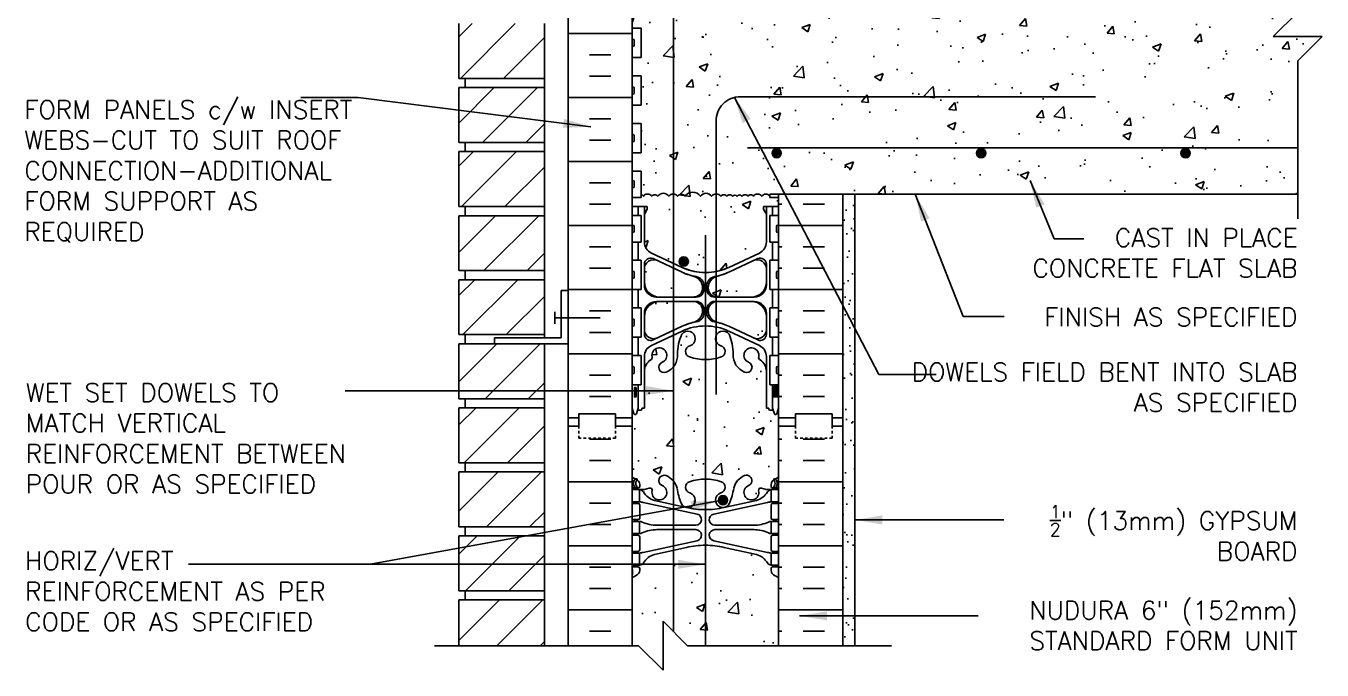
# Model space of a CAD drawing. Header units: inches. Extents: x 99.4 to 152.5, y 81.8 to 167.4.
# Drawn here: x 99.4 to 152.5, y 113 to 139.4 of the extents above; entities that cross this region are included whole.
import ezdxf

# ---------------------------------------------------------------- set-up
doc = ezdxf.new("R2010")
doc.units = ezdxf.units.IN
doc.header["$LTSCALE"] = 0.5
doc.header["$MEASUREMENT"] = 0
doc.linetypes.add('DASHED2', pattern=[0.375, 0.25, -0.125])
for name, color, linetype in [('HATCH', 12, 'Continuous'), ('line25', 2, 'Continuous'), ('LINE3', 3, 'Continuous'), ('LINE50', 5, 'Continuous'), ('LINE9', 9, 'Continuous'), ('TEXT', 4, 'Continuous'), ('Web_Edge', 9, 'Continuous')]:
    doc.layers.add(name, color=color, linetype=linetype)
doc.styles.add('DIM', font='romans.shx', dxfattribs={"width": 0.7})
doc.styles.add('ROMANS', font='romans.shx', dxfattribs={"height": 0.75})
doc.dimstyles.new('ext_12', dxfattribs={"dimscale": 12, "dimtxt": 0.09375, "dimasz": 0.09375, "dimexe": 0.09375, "dimexo": 0.0625, "dimgap": 0.0625, "dimtad": 1, "dimdec": 1, "dimzin": 3, "dimdsep": 46, "dimlunit": 4, "dimtxsty": 'DIM', "dimcen": 0.09, "dimdle": 0.09375, "dimclrt": 4, "dimadec": 0, "dimazin": 0, "dimtfac": 1, "dimtdec": 1, "dimtmove": 2, "dimatfit": 3, "dimfxl": 1, "dimfrac": 2, "dimtolj": 1, "dimtzin": 0, "dimarcsym": 0})

msp = doc.modelspace()

# ---------------------------------------------------------------- hatches: boundary and pattern name
at = {"layer": 'HATCH'}
h = msp.add_hatch(dxfattribs=at)
h.set_pattern_fill('ANSI31', color=256, scale=10, style=0)
h.set_pattern_definition([(45, (118.6013, 117.4626), (-0.883883, 0.883883), [])])
h.paths.add_polyline_path([(120.649, 118.532), (117.15, 118.532), (117.15, 116.282), (120.649, 116.282)])
h.paths.add_polyline_path([(120.649, 115.907), (117.15, 115.907), (117.15, 114.034), (120.649, 114.034)])
h.paths.add_polyline_path([(120.649, 150.032), (117.15, 150.032), (117.15, 147.782), (120.649, 147.782)])
h.paths.add_polyline_path([(120.649, 147.407), (117.15, 147.407), (117.15, 145.157), (120.649, 145.157)])
h.paths.add_polyline_path([(120.649, 144.782), (117.15, 144.782), (117.15, 142.532), (120.649, 142.532)])
h.paths.add_polyline_path([(120.649, 142.157), (117.15, 142.157), (117.15, 139.907), (120.649, 139.907)])
h.paths.add_polyline_path([(120.649, 139.532), (117.15, 139.532), (117.15, 137.282), (120.649, 137.282)])
h.paths.add_polyline_path([(120.649, 136.907), (117.15, 136.907), (117.15, 134.657), (120.649, 134.657)])
h.paths.add_polyline_path([(120.649, 134.282), (117.15, 134.282), (117.15, 132.032), (120.649, 132.032)])
h.paths.add_polyline_path([(120.649, 131.657), (117.15, 131.657), (117.15, 129.407), (120.649, 129.407)])
h.paths.add_polyline_path([(120.649, 129.032), (117.15, 129.032), (117.15, 126.782), (120.649, 126.782)])
h.paths.add_polyline_path([(120.649, 126.407), (117.15, 126.407), (117.15, 124.157), (120.649, 124.157)])
h.paths.add_polyline_path([(120.649, 123.782), (117.15, 123.782), (117.15, 121.532), (120.649, 121.532)])
h.paths.add_polyline_path([(120.649, 121.157), (117.15, 121.157), (117.15, 118.907), (120.649, 118.907)])
h.paths.add_polyline_path([(120.649, 153.549), (117.149, 153.549), (117.149, 152.854), (120.649, 152.854)])
h.paths.add_polyline_path([(120.649, 156.174), (117.149, 156.174), (117.149, 153.924), (120.649, 153.924)])
h.paths.add_polyline_path([(120.649, 158.799), (117.149, 158.799), (117.149, 156.549), (120.649, 156.549)])
h.paths.add_polyline_path([(120.649, 161.424), (117.149, 161.424), (117.149, 159.174), (120.649, 159.174)])
h.paths.add_polyline_path([(120.649, 164.049), (117.149, 164.049), (117.149, 161.799), (120.649, 161.799)])
h = msp.add_hatch(dxfattribs=at)
h.set_pattern_fill('AR-CONC', color=256, scale=0.5)
h.paths.add_polyline_path([(151.512, 138.003), (152.512, 139.003), (150.512, 139.003), (151.512, 140.003), (151.512, 140.534), (132.185, 140.534), (130.685, 140.534, 0.55407), (129.855, 140.545, 0.520567), (129.303, 140.545, 0.520567), (128.799, 140.545, 0.520567), (128.28, 140.545, 0.520567), (127.673, 140.545, 0.520567), (127.124, 140.545, 0.520567), (126.576, 140.545, 0.520567), (125.894, 140.545, 0.520567), (125.434, 140.545, 0.520567), (124.752, 140.545, 0.520098), (124.247, 140.545), (124.247, 139.339), (124.612, 139.339), (124.612, 138.139), (124.247, 138.139), (124.247, 137.389), (124.612, 137.389), (124.612, 136.189), (124.247, 136.189), (124.247, 135.439), (124.612, 135.439), (124.612, 134.239), (124.247, 134.239), (124.247, 133.489), (124.612, 133.489), (124.612, 132.511, -0.21441), (124.706, 132.455, -0.520567), (125.048, 132.455, -0.520567), (125.292, 132.455, -0.520567), (125.756, 132.455, -0.520567), (126.098, 132.455, -0.520567), (126.417, 132.455, -0.520567), (127.04, 132.455, -0.520567), (127.504, 132.455, -0.520567), (127.882, 132.455, -0.520567), (128.126, 132.455, -0.520567), (128.358, 132.455, -0.520567), (128.542, 132.455, -0.520567), (128.749, 132.455, -0.520567), (128.993, 132.455, -0.520567), (129.213, 132.455, -0.520567), (129.555, 132.455, -0.5066), (129.882, 132.462), (129.882, 132.534), (130.247, 132.534), (151.512, 132.534)])
h.paths.add_polyline_path([(129.747, 131.722), (129.627, 131.922), (129.627, 132.034), (130.247, 132.034), (130.247, 132.409), (129.882, 132.409), (129.882, 132.462, 0.5066), (129.555, 132.455, 0.520567), (129.213, 132.455, 0.520567), (128.993, 132.455, 0.520567), (128.749, 132.455, 0.520567), (128.542, 132.455, 0.520567), (128.358, 132.455, 0.520567), (128.126, 132.455, 0.520567), (127.882, 132.455, 0.520567), (127.504, 132.455, 0.520567), (127.04, 132.455, 0.520567), (126.417, 132.455, 0.520567), (126.098, 132.455, 0.520567), (125.756, 132.455, 0.520567), (125.292, 132.455, 0.520567), (125.048, 132.455, 0.520567), (124.706, 132.455, 0.21441), (124.612, 132.511), (124.612, 132.409), (124.247, 132.409), (124.247, 132.034), (124.867, 132.034), (124.867, 131.922), (124.747, 131.722), (124.747, 130.581, 0.291097), (125.035, 130.128), (126.293, 129.54, 0.093369), (127.1, 129.332, 0.016332), (127.247, 129.327, 0.109869), (128.201, 129.54), (129.459, 130.128, 0.291097), (129.747, 130.581)])
h.paths.add_polyline_path([(130.247, 123.763), (130.172, 123.533, -0.6), (130.072, 123.533), (130.023, 123.683), (129.897, 123.683, -0.414214), (129.847, 123.733), (129.847, 123.763), (129.747, 123.763), (129.747, 125.279, 0.258958), (129.488, 125.745, -0.31131), (129.431, 125.875, 2.127293), (129.019, 125.651, -1), (128.855, 125.242, -0.325306), (128.389, 125.985, 0.10488), (128.216, 126.796, 1.422913), (127.883, 126.329, -0.735593), (127.896, 125.871, -0.082755), (127.247, 125.763, -0.082755), (126.598, 125.871, -0.735593), (126.611, 126.329, 1.422913), (126.278, 126.796, 0.10488), (126.105, 125.985, -0.325306), (125.639, 125.242, -1), (125.475, 125.651, 2.127293), (125.063, 125.875, -0.31131), (125.006, 125.745, 0.258958), (124.747, 125.279), (124.747, 123.763), (124.647, 123.763), (124.647, 123.733, -0.414214), (124.597, 123.683), (124.471, 123.683), (124.422, 123.533, -0.6), (124.322, 123.533), (124.247, 123.763), (124.247, 123.034), (124.247, 120.945, 0.064398), (124.357, 120.879), (124.447, 120.879), (124.447, 120.838, -0.249069), (124.557, 120.631), (124.557, 120.563, -0.414214), (124.495, 120.501), (124.447, 120.501), (124.447, 120.431), (124.552, 120.431, 0.10046), (124.946, 120.488, -0.601435), (125.065, 120.383, 2.182095), (125.475, 120.596, -1), (125.639, 121.004, -0.24438), (126.087, 120.484, 0.053157), (126.253, 119.87, 0.223253), (126.453, 119.705), (126.473, 119.7, 0.955472), (126.611, 120.294, -0.735593), (126.598, 120.752, -0.082755), (127.247, 120.86, -0.082755), (127.896, 120.752, -0.735593), (127.883, 120.294, 0.955472), (128.021, 119.7), (128.041, 119.705, 0.223253), (128.241, 119.87, 0.053157), (128.407, 120.484, -0.24438), (128.855, 121.004, -1), (129.019, 120.596, 2.182095), (129.429, 120.383, -0.601435), (129.548, 120.488, 0.10046), (129.942, 120.431), (130.047, 120.431), (130.047, 120.501), (130, 120.501, -0.414214), (129.937, 120.563), (129.937, 120.631, -0.249069), (130.047, 120.838), (130.047, 120.879), (130.137, 120.879, 0.064398), (130.247, 120.945), (130.247, 123.034)])
h.paths.add_polyline_path([(127.132, 127.769, 0.413582), (126.757, 128.143), (125.372, 128.143, 0.414214), (124.747, 127.518), (124.747, 126.991, 0.549071), (125.281, 126.652), (126.293, 127.126, -0.051645), (126.731, 127.278, -0.001445), (126.744, 127.281, 0.350119)])
h.paths.add_polyline_path([(127.132, 128.697, 0.350119), (126.744, 129.186, -0.053094), (126.293, 129.341), (125.281, 129.815, 0.549071), (124.747, 129.475), (124.747, 128.948, 0.414214), (125.372, 128.323), (126.757, 128.323, 0.117525), (126.926, 128.364, 0.282333)])
h.paths.add_polyline_path([(129.747, 128.948), (129.747, 129.475, 0.549071), (129.213, 129.815), (128.201, 129.341, -0.053094), (127.75, 129.186, 0.182984), (127.455, 128.989, 0.157072), (127.362, 128.697, 0.413582), (127.737, 128.323), (129.122, 128.323, 0.414214)])
h.paths.add_polyline_path([(129.122, 128.143), (127.737, 128.143, 0.085652), (127.611, 128.122, 0.316711), (127.362, 127.769, 0.350119), (127.75, 127.281, -0.053094), (128.201, 127.126), (129.213, 126.652, 0.549071), (129.747, 126.991), (129.747, 127.518, 0.414214)])
h.paths.add_polyline_path([(130.247, 116.816, 0.082415), (130.104, 116.895, -0.317837), (129.937, 117.131), (129.937, 117.198, -0.414214), (130, 117.261), (130.047, 117.261), (130.047, 117.331), (129.942, 117.331, -0.188973), (129.786, 117.425, 0.196323), (129.337, 117.772), (128.015, 118.062, 0.057795), (127.247, 118.151, 0.057795), (126.479, 118.062), (125.157, 117.772, 0.196323), (124.708, 117.425, -0.188973), (124.552, 117.331), (124.447, 117.331), (124.447, 117.261), (124.495, 117.261, -0.414214), (124.557, 117.198), (124.557, 117.131, -0.317837), (124.39, 116.895, 0.082415), (124.247, 116.816), (124.247, 114.034), (124.511, 114.034), (125.511, 113.034), (125.511, 115.034), (126.511, 114.034), (130.247, 114.034)])
h.paths.add_polyline_path([(130.247, 143.123, 0.064398), (130.137, 143.189), (130.047, 143.189), (130.047, 143.231, -0.249069), (129.937, 143.438), (129.937, 143.506, -0.414214), (130, 143.568), (130.047, 143.568), (130.047, 143.638), (129.942, 143.638, 0.10046), (129.548, 143.581, -0.601435), (129.429, 143.686, 2.182095), (129.019, 143.473, -1), (128.855, 143.065, -0.24438), (128.407, 143.585, 0.053157), (128.241, 144.199, 0.223253), (128.041, 144.364), (128.021, 144.369, 0.955472), (127.883, 143.775, -0.735593), (127.896, 143.317, -0.082755), (127.247, 143.209, -0.082755), (126.598, 143.317, -0.735593), (126.611, 143.775, 0.955472), (126.473, 144.369), (126.453, 144.364, 0.223253), (126.253, 144.199, 0.053157), (126.087, 143.585, -0.24438), (125.639, 143.065, -1), (125.475, 143.473, 2.182095), (125.065, 143.686, -0.601435), (124.946, 143.581, 0.10046), (124.552, 143.638), (124.447, 143.638), (124.447, 143.568), (124.495, 143.568, -0.414214), (124.557, 143.506), (124.557, 143.438, -0.249069), (124.447, 143.231), (124.447, 143.189), (124.357, 143.189, 0.064398), (124.247, 143.123), (124.247, 141.034), (124.247, 140.545, -0.520098), (124.752, 140.545, -0.520567), (125.434, 140.545, -0.520567), (125.894, 140.545, -0.520567), (126.576, 140.545, -0.520567), (127.124, 140.545, -0.520567), (127.673, 140.545, -0.520567), (128.28, 140.545, -0.520567), (128.799, 140.545, -0.520567), (129.303, 140.545, -0.520567), (129.855, 140.545, -0.55407), (130.685, 140.534), (130.685, 141.034), (130.247, 141.034)])
h.paths.add_polyline_path([(130.104, 147.174, 0.082415), (130.247, 147.253), (130.247, 150.354), (126.511, 150.354), (125.511, 151.354), (125.511, 149.354), (124.511, 150.354), (124.247, 150.354), (124.247, 147.253, 0.082415), (124.39, 147.174, -0.317837), (124.557, 146.938), (124.557, 146.871, -0.414214), (124.495, 146.808), (124.447, 146.808), (124.447, 146.738), (124.552, 146.738, -0.188973), (124.708, 146.643, 0.196323), (125.157, 146.297), (126.479, 146.007, 0.057795), (127.247, 145.918, 0.057795), (128.015, 146.007), (129.337, 146.297, 0.196323), (129.786, 146.643, -0.188973), (129.942, 146.738), (130.047, 146.738), (130.047, 146.808), (130, 146.808, -0.414214), (129.937, 146.871), (129.937, 146.938, -0.317837)])
h.paths.add_polyline_path([(130.247, 156.003, 0.082415), (130.104, 156.082, -0.317837), (129.937, 156.318), (129.937, 156.385, -0.414214), (130, 156.448), (130.047, 156.448), (130.047, 156.518), (129.942, 156.518, -0.188973), (129.786, 156.613, 0.196323), (129.337, 156.959), (128.015, 157.249, 0.057795), (127.247, 157.338, 0.057795), (126.479, 157.249), (125.157, 156.959, 0.196323), (124.708, 156.613, -0.188973), (124.552, 156.518), (124.447, 156.518), (124.447, 156.448), (124.495, 156.448, -0.414214), (124.557, 156.385), (124.557, 156.318, -0.317837), (124.39, 156.082, 0.082415), (124.247, 156.003), (124.247, 152.854), (124.511, 152.854), (125.511, 151.854), (125.511, 153.854), (126.511, 152.854), (130.247, 152.854)])
h.paths.add_polyline_path([(130.247, 160.837, 0.336749), (129.585, 160.732, 0.520567), (129.198, 160.732, 0.520567), (128.698, 160.732, 0.520567), (127.852, 160.732, 0.520567), (127.57, 160.732, 0.520567), (126.675, 160.732, 0.520567), (125.935, 160.732, 0.520567), (125.242, 160.732, 0.520567), (125.022, 160.732, 0.321585), (124.247, 160.757), (124.247, 160.133, 0.064398), (124.357, 160.067), (124.447, 160.067), (124.447, 160.025, -0.249069), (124.557, 159.818), (124.557, 159.75, -0.414214), (124.495, 159.688), (124.447, 159.688), (124.447, 159.618), (124.552, 159.618, 0.10046), (124.946, 159.675, -0.601435), (125.065, 159.57, 2.182095), (125.475, 159.783, -1), (125.639, 160.191, -0.24438), (126.087, 159.671, 0.053157), (126.253, 159.057, 0.223253), (126.453, 158.892), (126.473, 158.887, 0.955472), (126.611, 159.481, -0.735593), (126.598, 159.939, -0.082755), (127.247, 160.047, -0.082755), (127.896, 159.939, -0.735593), (127.883, 159.481, 0.955472), (128.021, 158.887), (128.041, 158.892, 0.223253), (128.241, 159.057, 0.053157), (128.407, 159.671, -0.24438), (128.855, 160.191, -1), (129.019, 159.783, 2.182095), (129.429, 159.57, -0.601435), (129.548, 159.675, 0.10046), (129.942, 159.618), (130.047, 159.618), (130.047, 159.688), (130, 159.688, -0.414214), (129.937, 159.75), (129.937, 159.818, -0.249069), (130.047, 160.025), (130.047, 160.067), (130.137, 160.067, 0.064398), (130.247, 160.133)])
h = msp.add_hatch(dxfattribs=at)
h.set_pattern_fill('INSUL', color=256, scale=7, style=0)
h.paths.add_polyline_path([(124.247, 141.034), (123.56, 141.034), (123.56, 140.534), (122.06, 140.534), (122.06, 141.034), (121.622, 141.034), (121.622, 123.034), (122.06, 123.034), (122.06, 123.534), (123.56, 123.534), (123.56, 123.034), (124.247, 123.034)])
h.paths.add_polyline_path([(132.872, 132.534), (130.247, 132.534), (130.247, 123.034), (130.935, 123.034), (130.935, 123.534), (132.435, 123.534), (132.435, 123.034), (132.872, 123.034)])
h = msp.add_hatch(dxfattribs=at)
h.set_pattern_fill('AR-SAND', color=256, scale=0.5, style=0)
h.set_pattern_definition([(37.5, (-98.5193, 2.6143), (-0.0314967, 0.9634119), [0, -0.76, 0, -0.85, 0, -0.8125]), (7.5, (-98.5193, 2.6143), (0.8848884, 1.411073), [0, -0.41, 0, -0.685, 0, -0.2625]), (327.5, (-99.1343, 2.6143), (1.557071, 0.0028295), [0, -0.25, 0, -0.9, 0, -1.175]), (317.5, (-99.1343, 2.6143), (1.503063, 0.438838), [0, -0.125, 0, -0.59, 0, -0.675])])
h.paths.add_polyline_path([(133.372, 132.534), (132.872, 132.534), (132.872, 132.06), (133.372, 132.06)])
h.paths.add_polyline_path([(133.372, 117.034), (132.872, 117.034), (132.872, 132.034), (133.372, 132.034)])
h.paths.add_polyline_path([(132.872, 114.034), (133.372, 114.034), (133.372, 116.947), (132.872, 116.947)])
h = msp.add_hatch(dxfattribs=at)
h.set_pattern_fill('INSUL', color=256, scale=7, style=0)
h.paths.add_polyline_path([(130.247, 114.034), (132.872, 114.034), (132.872, 123.034), (132.435, 123.034), (132.435, 122.534), (130.935, 122.534), (130.935, 123.034), (130.247, 123.034)])
h.paths.add_polyline_path([(121.622, 114.034), (124.247, 114.034), (124.247, 123.034), (123.56, 123.034), (123.56, 122.534), (122.06, 122.534), (122.06, 123.034), (121.622, 123.034)])
at = {"layer": 'LINE3'}
for points in [[(130.357, 134.222, 1), (129.982, 134.222, 1)], [(138.732, 134.222, 1), (138.357, 134.222, 1)], [(147.107, 134.222, 1), (146.732, 134.222, 1)], [(126.549, 129.778, 1), (126.174, 129.778, 1)], [(128.153, 120, 1), (127.778, 120, 1)]]:
    msp.add_hatch(color=256, dxfattribs=at).paths.add_polyline_path(points)

# ---------------------------------------------------------------- linework, layer by layer
at = {"layer": 'HATCH'}
msp.add_lwpolyline([(129.882, 132.462, 0.5066), (129.555, 132.455, 0.520567), (129.213, 132.455, 0.520567), (128.993, 132.455, 0.520567), (128.749, 132.455, 0.520567), (128.542, 132.455, 0.520567), (128.358, 132.455, 0.520567), (128.126, 132.455, 0.520567), (127.882, 132.455, 0.520567), (127.504, 132.455, 0.520567), (127.04, 132.455, 0.520567), (126.417, 132.455, 0.520567), (126.098, 132.455, 0.520567), (125.756, 132.455, 0.520567), (125.292, 132.455, 0.520567), (125.048, 132.455, 0.520567), (124.706, 132.455, 0.21441), (124.612, 132.511, 0.21441)], format="xyb", dxfattribs=at)
at = {"layer": 'line25'}
for p, q in [((124.247, 123.034), (124.247, 141.034)), ((117.15, 137.282), (117.15, 139.532)), ((120.649, 139.532), (120.649, 126.657)), ((124.247, 139.339), (124.612, 139.339)), ((124.612, 138.139), (124.612, 139.339)), ((124.247, 138.139), (124.612, 138.139)), ((117.15, 137.282), (120.65, 137.282)), ((117.4, 136.907), (117.4, 137.282)), ((117.4, 136.907), (117.4, 137.282)), ((124.247, 137.389), (124.612, 137.389)), ((124.612, 136.189), (124.612, 137.389)), ((117.15, 134.657), (117.15, 136.907)), ((117.15, 136.907), (120.65, 136.907)), ((124.247, 136.189), (124.612, 136.189)), ((124.247, 135.439), (124.612, 135.439)), ((124.612, 134.239), (124.612, 135.439)), ((117.15, 134.657), (120.65, 134.657)), ((117.4, 134.282), (117.4, 134.657)), ((117.4, 134.282), (117.4, 134.657)), ((117.15, 132.032), (117.15, 134.282)), ((117.15, 134.282), (120.65, 134.282)), ((124.247, 134.239), (124.612, 134.239)), ((124.247, 133.489), (124.612, 133.489)), ((124.612, 133.489), (124.612, 132.409)), ((124.247, 123.034), (124.247, 132.534)), ((124.247, 132.409), (124.612, 132.409)), ((129.882, 132.534), (151.512, 132.534)), ((129.882, 132.534), (129.882, 132.409)), ((129.882, 132.534), (130.247, 132.534)), ((130.247, 132.409), (129.882, 132.409)), ((130.247, 132.534), (130.247, 123.034)), ((117.15, 132.032), (120.65, 132.032)), ((117.4, 131.657), (117.4, 132.032)), ((117.4, 131.657), (117.4, 132.032)), ((117.15, 129.407), (117.15, 131.657)), ((117.15, 131.657), (120.65, 131.657)), ((124.247, 131.659), (124.612, 131.659)), ((124.612, 130.579), (124.612, 131.659)), ((129.882, 130.579), (129.882, 131.659)), ((130.247, 131.659), (129.882, 131.659)), ((124.247, 130.579), (124.612, 130.579)), ((130.247, 130.579), (129.882, 130.579)), ((124.247, 129.829), (124.612, 129.829)), ((124.612, 129.829), (124.612, 128.629)), ((129.882, 129.829), (129.882, 128.629)), ((130.247, 129.829), (129.882, 129.829)), ((117.15, 129.407), (120.65, 129.407)), ((117.4, 129.032), (117.4, 129.407)), ((117.4, 129.032), (117.4, 129.407)), ((117.15, 126.782), (117.15, 129.032)), ((117.15, 129.032), (120.65, 129.032)), ((124.247, 128.629), (124.612, 128.629)), ((130.247, 128.629), (129.882, 128.629)), ((124.247, 127.879), (124.612, 127.879)), ((124.612, 127.879), (124.612, 126.679)), ((129.882, 127.879), (129.882, 126.679)), ((130.247, 127.879), (129.882, 127.879)), ((117.15, 126.782), (120.65, 126.782)), ((117.15, 124.157), (117.15, 126.407)), ((117.15, 126.407), (120.65, 126.407)), ((117.4, 126.407), (117.4, 126.782)), ((117.4, 126.407), (117.4, 126.782)), ((120.649, 126.407), (120.649, 114.034)), ((124.247, 126.679), (124.612, 126.679)), ((130.247, 126.679), (129.882, 126.679)), ((124.247, 125.929), (124.612, 125.929)), ((124.612, 125.929), (124.612, 124.729)), ((130.247, 125.929), (129.882, 125.929)), ((129.882, 125.929), (129.882, 124.729)), ((124.247, 124.729), (124.612, 124.729)), ((130.247, 124.729), (129.882, 124.729)), ((117.15, 124.157), (120.65, 124.157)), ((117.15, 121.532), (117.15, 123.782)), ((117.15, 123.782), (120.65, 123.782)), ((117.4, 123.782), (117.4, 124.157)), ((117.4, 123.782), (117.4, 124.157)), ((124.247, 114.034), (124.247, 123.034)), ((130.247, 123.034), (130.247, 114.034)), ((117.15, 121.532), (120.65, 121.532)), ((117.15, 118.907), (117.15, 121.157)), ((117.15, 121.157), (120.65, 121.157)), ((117.4, 121.157), (117.4, 121.532)), ((117.4, 121.157), (117.4, 121.532)), ((117.15, 118.907), (120.65, 118.907)), ((117.15, 116.282), (117.15, 118.532)), ((117.15, 118.532), (120.65, 118.532)), ((117.4, 118.532), (117.4, 118.907)), ((117.4, 118.532), (117.4, 118.907)), ((117.15, 116.282), (120.65, 116.282)), ((117.15, 114.034), (117.15, 115.907)), ((117.15, 115.907), (120.65, 115.907)), ((117.4, 115.907), (117.4, 116.282)), ((117.4, 115.907), (117.4, 116.282))]:
    msp.add_line(p, q, dxfattribs=at)
at = {"layer": 'LINE3'}
for p, q in [((125.945, 114.6), (125.945, 150.919)), ((151.512, 134.44), (128.973, 134.44)), ((127.247, 114.034), (127.247, 130.862))]:
    msp.add_line(p, q, dxfattribs=at)
at = {"layer": 'LINE3', "linetype": 'Continuous'}
msp.add_lwpolyline([(127.682, 124.327), (127.682, 135.534, -0.414214), (128.682, 136.534), (143.224, 136.534)], format="xyb", dxfattribs=at)
at = {"layer": 'LINE3'}
for centre in [(130.169, 134.222), (138.544, 134.222), (146.919, 134.222), (126.361, 129.778), (127.966, 120)]:
    msp.add_circle(centre, 0.188, dxfattribs=at)
at = {"layer": 'LINE50'}
for p, q in [((121.622, 123.034), (121.622, 141.034)), ((132.872, 132.534), (132.872, 123.034)), ((121.622, 123.034), (121.622, 114.034)), ((132.872, 123.034), (132.872, 114.034))]:
    msp.add_line(p, q, dxfattribs=at)
for points in [[(124.247, 123.034), (123.56, 123.034), (123.56, 123.534), (122.06, 123.534), (122.06, 123.034), (121.622, 123.034)], [(132.872, 123.034), (132.435, 123.034), (132.435, 123.534), (130.935, 123.534), (130.935, 123.034), (130.247, 123.034)], [(130.247, 123.034), (130.935, 123.034), (130.935, 123.534), (132.435, 123.534), (132.435, 123.034), (132.872, 123.034)]]:
    msp.add_lwpolyline(points, dxfattribs=at)
at = {"layer": 'LINE9'}
for p, q in [((150.512, 139.003), (151.512, 140.003)), ((124.247, 138.629), (124.247, 138.849)), ((124.247, 138.794), (124.247, 138.794)), ((124.247, 138.684), (124.247, 138.684)), ((124.287, 138.889), (124.287, 138.889)), ((124.327, 138.629), (124.327, 138.849)), ((150.512, 139.003), (152.512, 139.003)), ((152.512, 139.003), (151.512, 138.003)), ((124.287, 138.589), (124.287, 138.589)), ((151.512, 131.534), (151.512, 138.003)), ((124.247, 136.679), (124.247, 136.899)), ((124.247, 136.844), (124.247, 136.844)), ((124.247, 136.734), (124.247, 136.734)), ((124.287, 136.939), (124.287, 136.939)), ((124.287, 136.639), (124.287, 136.639)), ((124.327, 136.679), (124.327, 136.899)), ((124.247, 134.729), (124.247, 134.949)), ((124.247, 134.894), (124.247, 134.894)), ((124.287, 134.989), (124.287, 134.989)), ((124.327, 134.729), (124.327, 134.949)), ((124.247, 134.784), (124.247, 134.784)), ((124.287, 134.689), (124.287, 134.689)), ((124.247, 133.059), (124.247, 132.839)), ((124.247, 133.004), (124.247, 133.004)), ((124.247, 132.894), (124.247, 132.894)), ((124.287, 133.099), (124.287, 133.099)), ((124.287, 132.799), (124.287, 132.799)), ((124.327, 133.059), (124.327, 132.839)), ((133.372, 132.534), (133.372, 114.034)), ((124.867, 132.034), (124.247, 132.034)), ((124.747, 132.034), (124.747, 130.581)), ((124.867, 131.922), (124.747, 131.722)), ((124.867, 132.034), (124.867, 131.922)), ((129.627, 132.034), (129.627, 131.922)), ((129.627, 132.034), (130.247, 132.034)), ((129.627, 131.922), (129.747, 131.722)), ((129.747, 132.034), (129.747, 130.581)), ((124.247, 131.009), (124.247, 131.229)), ((124.247, 131.174), (124.247, 131.174)), ((124.287, 131.269), (124.287, 131.269)), ((124.327, 131.009), (124.327, 131.229)), ((130.167, 131.009), (130.167, 131.229)), ((130.207, 131.269), (130.207, 131.269)), ((130.247, 131.009), (130.247, 131.229)), ((130.247, 131.174), (130.247, 131.174)), ((124.247, 131.064), (124.247, 131.064)), ((124.287, 130.969), (124.287, 130.969)), ((130.207, 130.969), (130.207, 130.969)), ((130.247, 131.064), (130.247, 131.064)), ((126.293, 129.54), (125.035, 130.128)), ((126.293, 129.54), (125.035, 130.128)), ((128.201, 129.54), (129.459, 130.128)), ((128.201, 129.54), (129.459, 130.128)), ((124.747, 129.671), (124.747, 128.823)), ((126.293, 129.341), (125.103, 129.898)), ((126.293, 129.341), (125.103, 129.898)), ((128.201, 129.341), (129.391, 129.898)), ((128.201, 129.341), (129.391, 129.898)), ((129.747, 129.671), (129.747, 128.823)), ((124.247, 129.339), (124.247, 129.119)), ((124.247, 129.284), (124.247, 129.284)), ((124.247, 129.174), (124.247, 129.174)), ((124.287, 129.379), (124.287, 129.379)), ((124.287, 129.079), (124.287, 129.079)), ((124.327, 129.339), (124.327, 129.119)), ((130.167, 129.339), (130.167, 129.119)), ((130.207, 129.379), (130.207, 129.379)), ((130.207, 129.079), (130.207, 129.079)), ((130.247, 129.339), (130.247, 129.119)), ((130.247, 129.284), (130.247, 129.284)), ((130.247, 129.174), (130.247, 129.174)), ((121.334, 128.594), (121.334, 126.657)), ((121.334, 128.594), (121.622, 128.594)), ((127.187, 128.636), (127.187, 128.79)), ((127.307, 128.636), (127.307, 128.79)), ((125.247, 128.323), (126.875, 128.323)), ((125.247, 128.323), (126.757, 128.323)), ((125.247, 128.143), (126.875, 128.143)), ((125.247, 128.143), (126.757, 128.143)), ((129.247, 128.323), (127.62, 128.323)), ((129.247, 128.143), (127.62, 128.143)), ((129.247, 128.323), (127.737, 128.323)), ((129.247, 128.143), (127.737, 128.143)), ((121.084, 127.469), (121.084, 127.719)), ((121.084, 127.469), (122.93, 127.469)), ((121.084, 127.469), (121.084, 127.219)), ((124.747, 127.643), (124.747, 126.795)), ((127.132, 127.768), (127.132, 127.768)), ((127.187, 127.676), (127.187, 127.831)), ((127.307, 127.676), (127.307, 127.831)), ((127.362, 127.768), (127.362, 127.768)), ((129.747, 127.643), (129.747, 126.795)), ((124.247, 127.389), (124.247, 127.169)), ((124.247, 127.334), (124.247, 127.334)), ((124.247, 127.224), (124.247, 127.224)), ((124.287, 127.429), (124.287, 127.429)), ((124.287, 127.129), (124.287, 127.129)), ((124.327, 127.389), (124.327, 127.169)), ((126.293, 126.927), (125.035, 126.338)), ((126.293, 126.927), (125.035, 126.338)), ((126.293, 127.126), (125.103, 126.569)), ((126.293, 127.126), (125.103, 126.569)), ((128.201, 127.126), (129.391, 126.569)), ((128.201, 127.126), (129.391, 126.569)), ((128.201, 126.927), (129.459, 126.338)), ((128.201, 126.927), (129.459, 126.338)), ((130.167, 127.389), (130.167, 127.169)), ((130.207, 127.429), (130.207, 127.429)), ((130.207, 127.129), (130.207, 127.129)), ((130.247, 127.389), (130.247, 127.169)), ((130.247, 127.334), (130.247, 127.334)), ((130.247, 127.224), (130.247, 127.224)), ((121.334, 126.657), (118.611, 126.657)), ((118.611, 126.657), (118.611, 126.407)), ((118.611, 126.407), (121.622, 126.407)), ((124.747, 125.885), (124.747, 123.763)), ((129.747, 125.885), (129.747, 123.763)), ((124.247, 125.439), (124.247, 125.219)), ((124.247, 125.384), (124.247, 125.384)), ((124.287, 125.479), (124.287, 125.479)), ((124.327, 125.439), (124.327, 125.219)), ((130.167, 125.439), (130.167, 125.219)), ((130.207, 125.479), (130.207, 125.479)), ((130.247, 125.439), (130.247, 125.219)), ((130.247, 125.384), (130.247, 125.384)), ((124.247, 125.274), (124.247, 125.274)), ((124.287, 125.179), (124.287, 125.179)), ((130.207, 125.179), (130.207, 125.179)), ((130.247, 125.274), (130.247, 125.274)), ((124.497, 123.763), (124.497, 124.729)), ((129.997, 123.763), (129.997, 124.729)), ((124.247, 123.763), (124.322, 123.533)), ((124.497, 123.763), (124.422, 123.533)), ((124.647, 123.733), (124.647, 123.763)), ((124.647, 123.763), (124.747, 123.763)), ((124.647, 123.733), (124.647, 123.733)), ((129.847, 123.763), (129.747, 123.763)), ((129.847, 123.733), (129.847, 123.763)), ((129.847, 123.733), (129.847, 123.733)), ((129.997, 123.763), (130.072, 123.533)), ((130.247, 123.763), (130.172, 123.533)), ((124.471, 123.683), (124.597, 123.683)), ((130.023, 123.683), (129.897, 123.683)), ((125.511, 113.034), (125.511, 115.034)), ((126.511, 114.034), (125.511, 115.034)), ((116.149, 114.034), (124.511, 114.034)), ((124.511, 114.034), (125.511, 113.034)), ((126.511, 114.034), (134.872, 114.034))]:
    msp.add_line(p, q, dxfattribs=at)
for points in [[(124.497, 132.034), (124.497, 131.659)], [(129.997, 132.034), (129.997, 131.659)], [(130.247, 125.163), (130.247, 132.034)], [(124.497, 130.579), (124.497, 129.829)], [(129.997, 130.579), (129.997, 129.829)], [(124.497, 128.629), (124.497, 127.879)], [(129.997, 128.629), (129.997, 127.879)], [(124.497, 126.679), (124.497, 125.929)], [(129.997, 126.679), (129.997, 125.929)], [(124.247, 125.163), (124.247, 123.763)], [(130.247, 125.163), (130.247, 123.763)], [(124.497, 124.729), (124.497, 123.913)], [(129.997, 124.729), (129.997, 123.913)]]:
    msp.add_lwpolyline(points, dxfattribs=at)
for points in [[(126.105, 125.985, -0.325312), (125.639, 125.242)], [(128.389, 125.985, 0.325312), (128.855, 125.242)]]:
    msp.add_lwpolyline(points, format="xyb", dxfattribs=at)
for points in [[(124.407, 124.613), (124.337, 124.613), (124.337, 124.233), (124.407, 124.233)], [(130.047, 124.673), (130.197, 124.673), (130.197, 124.233), (130.047, 124.233)], [(130.087, 124.613), (130.157, 124.613), (130.157, 124.233), (130.087, 124.233)]]:
    msp.add_lwpolyline(points, close=True, dxfattribs=at)
at = {"layer": 'LINE9', "linetype": 'DASHED2', "ltscale": 0.15}
for points in [[(123.56, 123.034), (123.56, 123.034), (123.56, 122.534), (122.06, 122.534), (122.06, 123.034), (122.06, 123.034)], [(132.435, 123.034), (132.435, 123.034), (132.435, 122.534), (130.935, 122.534), (130.935, 123.034), (130.935, 123.034)]]:
    msp.add_lwpolyline(points, dxfattribs=at)
at = {"layer": 'LINE9'}
for centre, radius, start, end in [((124.287, 138.849), 0.04, 90, 180), ((124.287, 138.629), 0.04, 180, 270), ((124.287, 138.849), 0.04, 360, 90), ((124.287, 138.629), 0.04, 270, 0), ((124.287, 136.899), 0.04, 90, 180), ((124.287, 136.679), 0.04, 180, 270), ((124.287, 136.899), 0.04, 360, 90), ((124.287, 136.679), 0.04, 270, 0), ((124.287, 134.949), 0.04, 90, 180), ((124.287, 134.949), 0.04, 360, 90), ((124.287, 134.729), 0.04, 180, 270), ((124.287, 134.729), 0.04, 270, 0), ((124.287, 133.059), 0.04, 90, 180), ((124.287, 132.839), 0.04, 180, 270), ((124.287, 133.059), 0.04, 0, 90), ((124.287, 132.839), 0.04, 270, 0), ((124.287, 131.229), 0.04, 90, 180), ((124.287, 131.229), 0.04, 360, 90), ((130.207, 131.229), 0.04, 90, 180), ((130.207, 131.229), 0.04, 0, 90), ((124.287, 131.009), 0.04, 180, 270), ((124.287, 131.009), 0.04, 270, 0), ((130.207, 131.009), 0.04, 180, 270), ((130.207, 131.009), 0.04, 270, 0), ((125.247, 130.581), 0.5, 180, 244.9204), ((129.247, 130.581), 0.5, 295.0796, 360), ((124.997, 129.671), 0.25, 64.9204, 180), ((125.122, 129.475), 0.375, 64.9204, 180), ((125.122, 129.475), 0.375, 64.9204, 180), ((129.372, 129.475), 0.375, 0, 115.0796), ((129.372, 129.475), 0.375, 0, 115.0796), ((129.497, 129.671), 0.25, 360, 115.0796), ((124.287, 129.339), 0.04, 90, 180), ((124.287, 129.119), 0.04, 180, 270), ((124.287, 129.339), 0.04, 0, 90), ((124.287, 129.119), 0.04, 270, 0), ((127.247, 131.577), 2.25, 244.9204, 270), ((127.247, 131.577), 2.25, 244.9204, 266.2572), ((127.247, 131.379), 2.25, 244.9204, 260.4613), ((127.247, 131.379), 2.25, 244.9204, 257.0773), ((126.632, 128.698), 0.5, 0, 77.0773), ((126.632, 128.698), 0.5, 35.5994, 77.0773), ((126.812, 128.79), 0.375, 0, 80.4613), ((127.247, 131.577), 2.25, 270, 295.0796), ((127.682, 128.79), 0.375, 99.5387, 180), ((127.862, 128.698), 0.5, 102.9227, 180), ((127.247, 131.577), 2.25, 273.7428, 295.0796), ((127.862, 128.698), 0.5, 102.9227, 144.4006), ((127.247, 131.379), 2.25, 279.5387, 295.0796), ((127.247, 131.379), 2.25, 282.9227, 295.0796), ((130.207, 129.339), 0.04, 90, 180), ((130.207, 129.119), 0.04, 180, 270), ((130.207, 129.339), 0.04, 360, 90), ((130.207, 129.119), 0.04, 270, 0), ((125.372, 128.948), 0.625, 180, 270), ((125.372, 128.948), 0.625, 180, 270), ((125.247, 128.823), 0.5, 180, 270), ((125.247, 128.823), 0.5, 180, 270), ((126.757, 128.698), 0.375, 270, 0), ((126.875, 128.636), 0.312, 270, 0), ((127.62, 128.636), 0.312, 180, 270), ((127.737, 128.698), 0.375, 180, 270), ((129.122, 128.948), 0.625, 270, 0), ((129.122, 128.948), 0.625, 270, 0), ((129.247, 128.823), 0.5, 270, 360), ((129.247, 128.823), 0.5, 270, 360), ((125.372, 127.518), 0.625, 90, 180), ((125.247, 127.643), 0.5, 90, 180), ((125.372, 127.518), 0.625, 90, 180), ((125.247, 127.643), 0.5, 90, 180), ((126.757, 128.698), 0.375, 270, 296.8118), ((126.757, 127.768), 0.375, 0, 90), ((126.757, 127.768), 0.375, 70.4179, 90), ((126.875, 127.831), 0.312, 0, 90), ((127.62, 127.831), 0.312, 90, 180), ((127.737, 127.768), 0.375, 90, 180), ((127.737, 128.698), 0.375, 243.1882, 270), ((127.737, 127.768), 0.375, 90, 109.5821), ((129.122, 127.518), 0.625, 360, 90), ((129.122, 127.518), 0.625, 360, 90), ((129.247, 127.643), 0.5, 360, 90), ((129.247, 127.643), 0.5, 360, 90), ((126.632, 127.768), 0.5, 282.9227, 0), ((126.812, 127.676), 0.375, 279.5387, 0), ((127.682, 127.676), 0.375, 180, 260.4613), ((127.862, 127.768), 0.5, 180, 257.0773), ((124.287, 127.389), 0.04, 90, 180), ((124.287, 127.169), 0.04, 180, 270), ((124.287, 127.389), 0.04, 0, 90), ((124.287, 127.169), 0.04, 270, 0), ((125.122, 126.991), 0.375, 180, 295.0796), ((125.122, 126.991), 0.375, 180, 295.0796), ((126.529, 126.623), 0.305, 285.7253, 145.3297), ((127.247, 125.088), 2.25, 99.5387, 115.0796), ((127.247, 125.088), 2.25, 103.2538, 115.0796), ((127.247, 124.889), 2.25, 90, 115.0796), ((127.247, 124.889), 2.25, 64.9204, 90), ((127.247, 125.088), 2.25, 64.9204, 80.4613), ((127.966, 126.623), 0.305, 34.6703, 254.2747), ((127.247, 125.088), 2.25, 64.9204, 76.7462), ((129.372, 126.991), 0.375, 244.9204, 360), ((129.372, 126.991), 0.375, 244.9204, 360), ((130.207, 127.389), 0.04, 90, 180), ((130.207, 127.169), 0.04, 180, 270), ((130.207, 127.389), 0.04, 360, 90), ((130.207, 127.169), 0.04, 270, 0), ((124.997, 126.795), 0.25, 180, 295.0796), ((128.105, 125.984), 2, 156.0362, 179.9854), ((126.389, 125.984), 2, 0.0146, 23.9638), ((129.497, 126.795), 0.25, 244.9204, 360), ((125.247, 125.885), 0.5, 115.0796, 180), ((124.94, 125.851), 0.125, 301.9268, 11.0944), ((125.362, 125.934), 0.305, 291.8037, 191.0944), ((126.676, 126.098), 0.24, 105.7253, 251.077), ((127.247, 127.763), 2, 251.077, 270), ((127.247, 127.763), 2, 270, 288.923), ((127.818, 126.098), 0.24, 288.923, 74.2747), ((129.132, 125.934), 0.305, 348.9056, 248.1963), ((129.554, 125.851), 0.125, 168.9056, 238.0732), ((129.247, 125.885), 0.5, 360, 64.9204), ((124.287, 125.439), 0.04, 90, 180), ((124.287, 125.439), 0.04, 0, 90), ((125.297, 125.279), 0.55, 121.9268, 180), ((125.557, 125.447), 0.22, 111.8037, 291.8037), ((128.937, 125.447), 0.22, 248.1963, 68.1963), ((129.197, 125.279), 0.55, 360, 58.0732), ((130.207, 125.439), 0.04, 90, 180), ((130.207, 125.439), 0.04, 360, 90), ((124.287, 125.219), 0.04, 180, 270), ((124.287, 125.219), 0.04, 270, 0), ((130.207, 125.219), 0.04, 180, 270), ((130.207, 125.219), 0.04, 270, 0), ((124.597, 123.733), 0.05, 270, 0), ((129.897, 123.733), 0.05, 180, 270), ((124.372, 123.56), 0.0567, 208.0725, 331.9275), ((130.122, 123.56), 0.0567, 208.0725, 331.9275)]:
    msp.add_arc(centre, radius, start, end, dxfattribs=at)
at = {"layer": 'Web_Edge'}
for p, q in [((124.247, 120.601), (124.289, 120.601)), ((124.357, 120.879), (124.447, 120.879)), ((124.447, 120.879), (124.447, 120.838)), ((124.557, 120.631), (124.557, 120.563)), ((129.937, 120.631), (129.937, 120.563)), ((130.137, 120.879), (130.047, 120.879)), ((130.047, 120.879), (130.047, 120.838)), ((130.247, 120.601), (130.205, 120.601)), ((124.247, 120.501), (124.495, 120.501)), ((124.357, 120.501), (124.357, 120.431)), ((124.447, 120.501), (124.447, 120.431)), ((130.247, 120.501), (130, 120.501)), ((130.047, 120.501), (130.047, 120.431)), ((130.137, 120.501), (130.137, 120.431)), ((124.247, 119.861), (124.495, 119.861)), ((124.357, 119.931), (124.357, 119.861)), ((124.447, 119.931), (124.447, 119.861)), ((124.557, 119.798), (124.557, 119.263)), ((124.696, 119.907), (126.907, 119.425)), ((125.157, 119.99), (126.479, 119.699)), ((129.798, 119.907), (127.587, 119.425)), ((129.337, 119.99), (128.015, 119.699)), ((129.937, 119.798), (129.937, 119.263)), ((130.247, 119.861), (130, 119.861)), ((130.047, 119.931), (130.047, 119.861)), ((130.137, 119.931), (130.137, 119.861)), ((124.247, 119.201), (124.495, 119.201)), ((124.357, 119.201), (124.357, 119.131)), ((124.447, 119.201), (124.447, 119.131)), ((125.262, 118.971), (126.858, 118.971)), ((129.232, 118.971), (127.636, 118.971)), ((130.247, 119.201), (130, 119.201)), ((130.047, 119.201), (130.047, 119.131)), ((130.137, 119.201), (130.137, 119.131)), ((124.247, 118.561), (124.495, 118.561)), ((124.357, 118.631), (124.357, 118.561)), ((124.447, 118.631), (124.447, 118.561)), ((124.557, 118.498), (124.557, 117.963)), ((125.262, 118.791), (126.858, 118.791)), ((129.232, 118.791), (127.636, 118.791)), ((129.937, 118.498), (129.937, 117.963)), ((130.247, 118.561), (130, 118.561)), ((130.047, 118.631), (130.047, 118.561)), ((130.137, 118.631), (130.137, 118.561)), ((124.247, 117.901), (124.495, 117.901)), ((124.357, 117.901), (124.357, 117.831)), ((124.447, 117.901), (124.447, 117.831)), ((124.696, 117.854), (126.907, 118.336)), ((125.157, 117.772), (126.479, 118.062)), ((129.798, 117.854), (127.587, 118.336)), ((129.337, 117.772), (128.015, 118.062)), ((130.247, 117.901), (130, 117.901)), ((130.047, 117.901), (130.047, 117.831)), ((130.137, 117.901), (130.137, 117.831)), ((124.247, 117.261), (124.495, 117.261)), ((124.257, 117.141), (124.257, 116.955)), ((124.357, 117.331), (124.357, 117.261)), ((124.447, 117.331), (124.447, 117.261)), ((124.557, 117.131), (124.557, 117.198)), ((129.937, 117.131), (129.937, 117.198)), ((130.247, 117.261), (130, 117.261)), ((130.047, 117.331), (130.047, 117.261)), ((130.137, 117.331), (130.137, 117.261)), ((130.237, 117.141), (130.237, 116.955))]:
    msp.add_line(p, q, dxfattribs=at)
for points in [[(124.252, 119.931), (124.552, 119.931), (124.552, 120.431), (124.252, 120.431)], [(130.242, 119.931), (129.942, 119.931), (129.942, 120.431), (130.242, 120.431)], [(124.252, 118.631), (124.552, 118.631), (124.552, 119.131), (124.252, 119.131)], [(130.242, 118.631), (129.942, 118.631), (129.942, 119.131), (130.242, 119.131)], [(124.252, 117.331), (124.552, 117.331), (124.552, 117.831), (124.252, 117.831)], [(130.242, 117.331), (129.942, 117.331), (129.942, 117.831), (130.242, 117.831)]]:
    msp.add_lwpolyline(points, close=True, dxfattribs=at)
for centre, radius, start, end in [((124.557, 121.338), 0.5, 231.6833, 250.5288), ((124.557, 121.338), 0.6, 238.8907, 245.0748), ((124.289, 120.621), 0.02, 270, 14.1541), ((124.551, 120.685), 0.25, 140.1145, 222.4609), ((124.296, 120.775), 0.02, 340.7916, 65.0748), ((124.393, 120.816), 0.045, 319.1879, 141.448), ((124.4, 120.547), 0.045, 222.4609, 42.4609), ((124.307, 120.631), 0.25, 0, 70.5288), ((124.551, 120.685), 0.16, 140.0001, 222.4609), ((124.495, 120.563), 0.0625, 270, 0), ((125.362, 120.313), 0.305, 166.6795, 68.1963), ((125.557, 120.8), 0.22, 68.1963, 248.1963), ((125.362, 120.313), 0.745, 13.2652, 68.1963), ((126.676, 120.525), 0.24, 108.923, 254.2747), ((127.247, 118.86), 2, 90, 108.923), ((127.247, 118.86), 2, 71.077, 90), ((127.818, 120.525), 0.24, 285.7253, 71.077), ((129.132, 120.313), 0.745, 111.8037, 166.7348), ((129.132, 120.313), 0.305, 111.8037, 13.3205), ((128.937, 120.8), 0.22, 291.8037, 111.8037), ((130.187, 120.631), 0.25, 109.4712, 180), ((130, 120.563), 0.0625, 180, 270), ((130.095, 120.547), 0.045, 137.5391, 317.5391), ((130.101, 120.816), 0.045, 38.552, 220.8121), ((129.943, 120.685), 0.16, 317.5391, 39.9999), ((129.937, 121.338), 0.5, 289.4712, 308.3167), ((129.943, 120.685), 0.25, 317.5391, 39.8855), ((130.198, 120.775), 0.02, 114.9252, 199.2084), ((130.205, 120.621), 0.02, 165.8459, 270), ((129.937, 121.338), 0.6, 294.9252, 301.1093), ((124.608, 121.429), 1, 266.7879, 289.9067), ((124.509, 120.184), 0.25, 37.2777, 80.0823), ((125.356, 120.713), 0.75, 210.155, 254.5838), ((124.978, 120.404), 0.09, 346.6795, 108.8651), ((129.05, 120.954), 3, 189.0273, 201.1984), ((126.529, 120), 0.305, 205.3782, 74.2747), ((127.966, 120), 0.305, 105.7253, 334.6218), ((125.444, 120.954), 3, 338.8016, 350.9727), ((129.138, 120.713), 0.75, 285.4162, 329.845), ((129.516, 120.404), 0.09, 71.1349, 193.3205), ((129.886, 121.429), 1, 250.0933, 273.2121), ((129.985, 120.184), 0.25, 99.9177, 142.7223), ((124.495, 119.798), 0.0625, 0, 90), ((124.461, 118.935), 1, 76.4291, 84.7991), ((127.247, 122.966), 3.356, 256.7692, 270), ((127.247, 122.966), 3.356, 270, 283.2308), ((130.033, 118.935), 1, 95.2009, 103.5709), ((130, 119.798), 0.0625, 90, 180), ((124.495, 119.263), 0.0625, 270, 0), ((124.548, 118.912), 0.219, 60.4937, 88.92), ((125.292, 120.57), 1.6, 246.5673, 268.9203), ((126.858, 119.201), 0.23, 270, 77.6055), ((127.636, 119.201), 0.23, 102.3945, 270), ((129.202, 120.57), 1.6, 271.0797, 293.4327), ((129.946, 118.912), 0.219, 91.08, 119.5063), ((130, 119.263), 0.0625, 180, 270), ((124.495, 118.498), 0.0625, 0, 90), ((124.548, 118.849), 0.219, 271.08, 299.5063), ((124.548, 118.849), 0.219, 271.08, 299.5063), ((125.292, 117.191), 1.6, 91.0797, 113.4327), ((125.292, 117.191), 1.6, 91.0797, 113.4327), ((126.858, 118.561), 0.23, 282.3945, 90), ((127.636, 118.561), 0.23, 90, 257.6055), ((129.202, 117.191), 1.6, 66.5673, 88.9203), ((129.202, 117.191), 1.6, 66.5673, 88.9203), ((129.946, 118.849), 0.219, 240.4937, 268.92), ((129.946, 118.849), 0.219, 240.4937, 268.92), ((130, 118.498), 0.0625, 90, 180), ((124.495, 117.963), 0.0625, 270, 0), ((127.247, 114.795), 3.356, 90, 103.2308), ((127.247, 114.795), 3.356, 76.7692, 90), ((130, 117.963), 0.0625, 180, 270), ((124.461, 118.827), 1, 275.2009, 283.5709), ((124.509, 117.577), 0.25, 279.9177, 322.7223), ((125.356, 117.049), 0.75, 105.4162, 149.845), ((129.138, 117.049), 0.75, 30.155, 74.5838), ((129.985, 117.577), 0.25, 217.2777, 260.0823), ((130.033, 118.827), 1, 256.4291, 264.7991), ((124.237, 117.141), 0.02, 0, 60.012), ((124.237, 116.955), 0.02, 301.073, 0), ((124.557, 116.424), 0.6, 121.073, 121.1093), ((124.557, 116.424), 0.5, 109.4712, 128.3167), ((124.307, 117.131), 0.25, 289.4712, 360), ((124.495, 117.198), 0.0625, 360, 90), ((130, 117.198), 0.0625, 90, 180), ((130.187, 117.131), 0.25, 180, 250.5288), ((129.937, 116.424), 0.5, 51.6833, 70.5288), ((130.257, 117.141), 0.02, 119.988, 180), ((130.257, 116.955), 0.02, 180, 238.927), ((129.937, 116.424), 0.6, 58.8907, 58.927)]:
    msp.add_arc(centre, radius, start, end, dxfattribs=at)

# ---------------------------------------------------------------- texts
at = {"layer": 'TEXT', "char_height": 0.75, "style": 'ROMANS'}
for s, insert, width, attachment_point in [('FORM PANELS c/w INSERT WEBS-CUT TO SUIT ROOF CONNECTION-ADDITIONAL\\PFORM SUPPORT AS \\PREQUIRED', (99.346, 133.47), 14.56613, 4), ('CAST IN PLACE CONCRETE FLAT SLAB', (151.512, 131.132), 12.93494, 3), ('FINISH AS SPECIFIED', (151.512, 127.881), 15.67841, 3), ('DOWELS FIELD BENT INTO SLAB AS SPECIFIED', (151.512, 125.627), 17.21743, 3), ('WET SET DOWELS TO MATCH VERTICAL REINFORCEMENT BETWEEN POUR OR AS SPECIFIED', (99.404, 122.532), 15.31511, 4), ('\\A1;{\\H0.7x;\\S1/2;}" (13mm) GYPSUM \\PBOARD', (151.512, 119.79), 17.21743, 3), ('HORIZ/VERT REINFORCEMENT AS PER CODE OR AS SPECIFIED', (99.38, 117.888), 14.36832, 1), ('NUDURA 6" (152mm) STANDARD FORM UNIT', (151.512, 115.862), 17.21743, 3)]:
    msp.add_mtext(s, dxfattribs=dict(at, insert=insert, width=width, attachment_point=attachment_point))

# ---------------------------------------------------------------- leaders
at = {"layer": 'TEXT'}
for points, override in [([(122.55, 135.301), (113.027, 136.498), (110.667, 136.498)], {"dimtad": 0}), ([(128.42, 136.534), (134.356, 125.154), (136.697, 125.154)], {"dimgap": 0.0625, "dimtad": 0}), ([(140.547, 133.1), (141.531, 130.707), (142.749, 130.707)], {"dimgap": 0.0625, "dimtad": 0}), ([(135.846, 132.534), (137.813, 127.526), (139.482, 127.526)], {"dimgap": 0.0625, "dimtad": 0}), ([(125.945, 124.486), (112.495, 124.486)], {"dimgap": 0.0625, "dimtad": 0}), ([(127.781, 119.967), (113.527, 117.37), (106.073, 117.37)], {"dimgap": 0.0625, "dimtad": 0}), ([(133.372, 119.189), (139.472, 119.189)], {"dimgap": 0.0625, "dimtad": 0}), ([(127.247, 117.37), (113.527, 117.37), (106.073, 117.37)], {"dimgap": 0.0625, "dimtad": 0}), ([(131.108, 115.257), (138.422, 115.257)], {"dimgap": 0.0625, "dimtad": 0})]:
    msp.add_leader(points, dimstyle='ext_12', override=override, dxfattribs=at)

doc.saveas('drawing.dxf')
